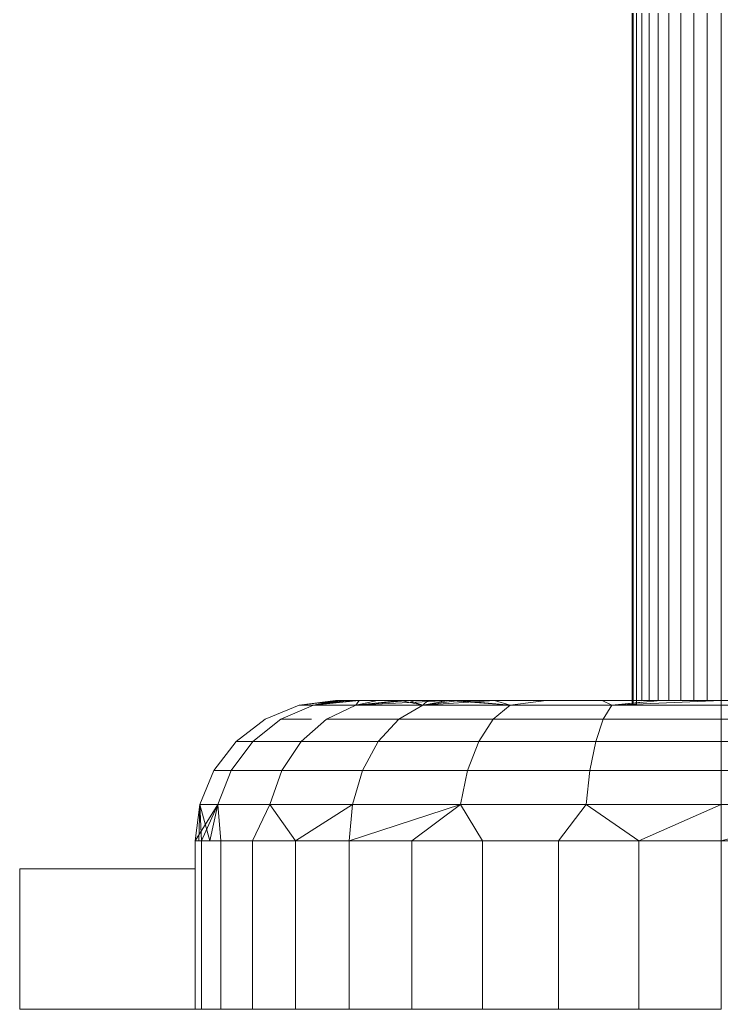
# Model space of a CAD drawing. Header units: centimetres. Extents: x -13467 to 3766, y -437 to 1921.
# Drawn here: x -7532.79 to -7527.79, y 94.03 to 101.08 of the extents above; entities that cross this region are included whole.
import ezdxf

# ---------------------------------------------------------------- set-up
doc = ezdxf.new("R2010")
doc.units = ezdxf.units.CM
doc.layers.add('M-EQPM', color=7, linetype='Continuous', lineweight=9)

# ---------------------------------------------------------------- blocks, each defined once
blk = doc.blocks.new('EQ-02-004 - EQ-02-004_dwg_Agrupar_771-1526235-Sección 1-1')
at = {"layer": 'M-EQPM', "color": 136, "true_color": 0x007f7f}
for p, q in [((-7528.4294, 105.0294), (-7528.4294, 96.1953)), ((-7528.4294, 96.1953), (-7528.4294, 105.0294)), ((-7528.4294, 96.1953), (-7528.4294, 105.0294)), ((-7528.4216, 105.0294), (-7528.4216, 96.1953)), ((-7528.3984, 105.0294), (-7528.3984, 96.1953)), ((-7528.3983, 105.0294), (-7528.3983, 96.1953)), ((-7528.3983, 105.0294), (-7528.3983, 96.1953)), ((-7528.3602, 105.0294), (-7528.3602, 96.2294)), ((-7528.3602, 96.2294), (-7528.3602, 105.0294)), ((-7528.3602, 96.2294), (-7528.3602, 105.0294)), ((-7528.3081, 105.0294), (-7528.3081, 96.2294)), ((-7528.2434, 105.0294), (-7528.2434, 96.2294)), ((-7528.1677, 105.0294), (-7528.1677, 96.2294)), ((-7528.0827, 105.0294), (-7528.0827, 96.2294)), ((-7527.9906, 105.0294), (-7527.9906, 96.2294)), ((-7527.9906, 105.0294), (-7527.9906, 96.2294)), ((-7527.9906, 105.0294), (-7527.9906, 96.2294)), ((-7527.8937, 105.0294), (-7527.8937, 96.2294)), ((-7527.8937, 96.2294), (-7527.8937, 105.0294)), ((-7527.8937, 96.2294), (-7527.8937, 105.0294)), ((-7527.7944, 105.0294), (-7527.7944, 96.2294)), ((-7527.7944, 105.0294), (-7527.7944, 96.2294)), ((-7532.7944, 94.0294), (-7532.7944, 95.0294)), ((-7531.5444, 95.0294), (-7532.7944, 95.0294)), ((-7532.7944, 94.0294), (-7532.7944, 95.0294)), ((-7531.5444, 95.0294), (-7532.7944, 95.0294)), ((-7532.7944, 94.0294), (-7531.5444, 94.0294)), ((-7532.7944, 94.0294), (-7531.5444, 94.0294))]:
    blk.add_line(p, q, dxfattribs=at)
at = {"layer": 'M-EQPM', "color": 136, "true_color": 0x007f7f, "flags": 128}
for points in [[(-7528.4216, 96.1953), (-7528.4216, 105.0294)], [(-7528.3081, 96.2294), (-7528.3081, 105.0294)], [(-7528.2434, 96.2294), (-7528.2434, 105.0294)], [(-7528.1676, 96.2294), (-7528.1676, 105.0294)], [(-7528.0827, 96.2294), (-7528.0827, 105.0294)]]:
    blk.add_lwpolyline(points, close=True, dxfattribs=at)
blk.add_lwpolyline([(-7531.5444, 95.0294), (-7532.7944, 95.0294), (-7532.7944, 94.0294), (-7531.5444, 94.0294)], dxfattribs=at)
blk = doc.blocks.new('EQ-02-004 - EQ-02-004_dwg_Agrupar_786-1526236-Sección 1-1')
at = {"layer": 'M-EQPM', "color": 136, "true_color": 0x007f7f}
for p, q in [((-7531.0444, 96.0954), (-7530.8032, 96.1953)), ((-7530.9337, 96.0954), (-7530.7007, 96.1953)), ((-7530.9337, 96.0954), (-7530.7007, 96.1953)), ((-7530.8032, 96.1953), (-7530.5444, 96.2294)), ((-7530.8032, 96.1953), (-7530.5106, 96.2294)), ((-7530.8032, 96.1953), (-7530.5253, 96.2294)), ((-7530.8032, 96.1953), (-7530.7007, 96.1953)), ((-7530.8032, 96.1953), (-7530.7007, 96.1953)), ((-7530.7007, 96.1953), (-7530.5106, 96.2294)), ((-7530.7007, 96.1953), (-7530.4098, 96.2294)), ((-7530.7007, 96.1953), (-7530.3745, 96.2294)), ((-7530.7007, 96.1953), (-7530.4684, 96.2294)), ((-7530.7007, 96.1953), (-7530.5253, 96.2294)), ((-7530.7007, 96.1953), (-7530.4001, 96.1953)), ((-7530.4001, 96.1953), (-7530.7007, 96.1953)), ((-7530.609, 96.0954), (-7530.4001, 96.1953)), ((-7530.609, 96.0954), (-7530.4001, 96.1953)), ((-7530.5106, 96.2294), (-7530.5444, 96.2294)), ((-7530.5444, 96.2294), (-7530.5253, 96.2294)), ((-7530.3745, 96.2294), (-7530.5253, 96.2294)), ((-7530.4684, 96.2294), (-7530.5253, 96.2294)), ((-7530.5106, 96.2294), (-7530.4098, 96.2294)), ((-7530.3745, 96.2294), (-7530.4684, 96.2294)), ((-7530.4098, 96.2294), (-7530.2447, 96.2294)), ((-7530.4001, 96.1953), (-7530.2447, 96.2294)), ((-7530.4001, 96.1953), (-7530.0192, 96.2294)), ((-7530.4001, 96.1953), (-7529.739, 96.2294)), ((-7530.4001, 96.1953), (-7530.0809, 96.2294)), ((-7530.4001, 96.1953), (-7530.2447, 96.2294)), ((-7530.4001, 96.1953), (-7530.3745, 96.2294)), ((-7530.4001, 96.1953), (-7529.922, 96.1953)), ((-7529.922, 96.1953), (-7530.4001, 96.1953)), ((-7530.2447, 96.2294), (-7530.3745, 96.2294)), ((-7530.2447, 96.2294), (-7530.0192, 96.2294)), ((-7530.0809, 96.2294), (-7530.2447, 96.2294)), ((-7529.6611, 96.2294), (-7530.0809, 96.2294)), ((-7529.8855, 96.2294), (-7530.0809, 96.2294)), ((-7529.922, 96.1953), (-7530.0809, 96.2294)), ((-7530.0192, 96.2294), (-7529.739, 96.2294)), ((-7529.922, 96.1953), (-7529.739, 96.2294)), ((-7529.922, 96.1953), (-7529.4108, 96.2294)), ((-7529.922, 96.1953), (-7529.6611, 96.2294)), ((-7529.922, 96.1953), (-7529.8855, 96.2294)), ((-7529.922, 96.1953), (-7529.8855, 96.2294)), ((-7529.6611, 96.2294), (-7529.8855, 96.2294)), ((-7529.739, 96.2294), (-7529.4108, 96.2294)), ((-7529.4108, 96.2294), (-7529.6611, 96.2294)), ((-7529.2988, 96.1953), (-7529.6611, 96.2294)), ((-7529.4108, 96.2294), (-7529.0429, 96.2294)), ((-7529.0429, 96.2294), (-7529.4108, 96.2294)), ((-7529.2988, 96.1953), (-7529.4108, 96.2294)), ((-7529.2988, 96.1953), (-7529.4108, 96.2294)), ((-7529.2988, 96.1953), (-7529.0429, 96.2294)), ((-7529.2988, 96.1953), (-7529.0429, 96.2294)), ((-7529.0429, 96.2294), (-7528.6442, 96.2294)), ((-7528.6442, 96.2294), (-7529.0429, 96.2294)), ((-7528.6442, 96.2294), (-7528.3984, 96.2294)), ((-7528.3984, 96.2294), (-7528.6442, 96.2294)), ((-7528.5732, 96.1953), (-7528.6442, 96.2294)), ((-7528.5732, 96.1953), (-7528.6442, 96.2294)), ((-7528.5732, 96.1953), (-7528.3984, 96.2124)), ((-7528.5732, 96.1953), (-7528.3984, 96.2124)), ((-7528.5732, 96.1953), (-7528.3984, 96.203)), ((-7528.3984, 96.2124), (-7528.5731, 96.1953)), ((-7528.3984, 96.2124), (-7528.5731, 96.1953)), ((-7531.2515, 95.9365), (-7531.0444, 96.0954)), ((-7530.9337, 96.0954), (-7530.714, 96.0954)), ((-7530.714, 96.0954), (-7530.9337, 96.0954)), ((-7530.9337, 96.0954), (-7530.714, 96.0954)), ((-7530.9337, 96.0954), (-7530.714, 96.0954)), ((-7530.9337, 96.0954), (-7530.714, 96.0954)), ((-7531.4104, 95.7294), (-7531.2515, 95.9365)), ((-7531.2515, 95.9365), (-7531.1337, 95.9365)), ((-7531.2515, 95.9365), (-7531.1337, 95.9365)), ((-7531.5103, 95.4882), (-7531.4104, 95.7294)), ((-7531.4104, 95.7294), (-7531.2872, 95.7294)), ((-7531.4104, 95.7294), (-7531.2872, 95.7294)), ((-7531.5103, 95.4882), (-7531.5444, 95.2294)), ((-7531.3837, 95.4882), (-7531.5444, 95.2294)), ((-7531.3837, 95.4882), (-7531.5444, 95.2294)), ((-7531.5103, 95.4882), (-7531.5184, 95.2294)), ((-7531.3837, 95.4882), (-7531.5103, 95.4882)), ((-7531.5103, 95.4882), (-7531.3837, 95.4882)), ((-7531.5103, 95.4882), (-7531.4408, 95.2294)), ((-7531.3837, 95.4882), (-7531.4982, 95.2294)), ((-7531.3837, 95.4882), (-7531.4982, 95.2294)), ((-7531.4982, 95.2294), (-7531.3837, 95.4882)), ((-7531.3837, 95.4882), (-7531.4408, 95.2294)), ((-7531.3837, 95.4882), (-7531.4408, 95.2294))]:
    blk.add_line(p, q, dxfattribs=at)
at = {"layer": 'M-EQPM', "color": 136, "true_color": 0x007f7f, "flags": 128}
for points in [[(-7530.9337, 96.0954), (-7530.7007, 96.1953), (-7530.8032, 96.1953), (-7531.0444, 96.0954), (-7530.8032, 96.1953), (-7530.7007, 96.1953), (-7530.3744, 96.2294), (-7530.2447, 96.2294)], [(-7530.714, 96.0954), (-7530.9337, 96.0954), (-7530.7007, 96.1953), (-7530.8032, 96.1953), (-7530.5253, 96.2294), (-7530.8032, 96.1953), (-7530.5444, 96.2294), (-7530.5253, 96.2294), (-7530.5444, 96.2294), (-7530.5105, 96.2294), (-7530.4098, 96.2294), (-7530.7007, 96.1953), (-7530.5105, 96.2294), (-7530.5444, 96.2294), (-7530.8032, 96.1953), (-7530.5105, 96.2294), (-7530.8032, 96.1953), (-7530.7007, 96.1953)], [(-7529.922, 96.1953), (-7530.0809, 96.2294), (-7530.4001, 96.1953), (-7530.7007, 96.1953), (-7530.9337, 96.0954)], [(-7530.3744, 96.2294), (-7530.7007, 96.1953), (-7530.4684, 96.2294), (-7530.3744, 96.2294), (-7530.2447, 96.2294), (-7530.4001, 96.1953), (-7530.3744, 96.2294), (-7530.4001, 96.1953), (-7530.7007, 96.1953), (-7530.9337, 96.0954)], [(-7530.5253, 96.2294), (-7530.4684, 96.2294), (-7530.7007, 96.1953), (-7530.5253, 96.2294), (-7530.7007, 96.1953)], [(-7529.922, 96.1953), (-7530.4001, 96.1953), (-7530.609, 96.0954)], [(-7530.609, 96.0954), (-7530.4001, 96.1953), (-7529.922, 96.1953)], [(-7530.2447, 96.2294), (-7530.4098, 96.2294), (-7530.2447, 96.2294), (-7530.4001, 96.1953), (-7529.922, 96.1953)], [(-7530.0192, 96.2294), (-7529.7389, 96.2294), (-7530.4001, 96.1953), (-7529.7389, 96.2294), (-7529.922, 96.1953)], [(-7529.922, 96.1953), (-7530.4001, 96.1953), (-7530.0192, 96.2294)], [(-7530.2447, 96.2294), (-7530.0192, 96.2294), (-7530.4001, 96.1953), (-7530.2447, 96.2294), (-7530.0192, 96.2294), (-7529.7389, 96.2294), (-7529.4108, 96.2294), (-7529.0429, 96.2294), (-7529.2988, 96.1953), (-7529.4108, 96.2294), (-7529.7389, 96.2294), (-7529.922, 96.1953), (-7529.4108, 96.2294), (-7529.922, 96.1953)], [(-7530.0809, 96.2294), (-7530.4001, 96.1953), (-7530.2447, 96.2294), (-7530.0809, 96.2294), (-7530.2447, 96.2294)], [(-7529.8855, 96.2294), (-7529.6611, 96.2294), (-7529.922, 96.1953), (-7529.8855, 96.2294), (-7530.0809, 96.2294), (-7529.922, 96.1953)], [(-7529.2988, 96.1953), (-7529.6611, 96.2294), (-7529.922, 96.1953)], [(-7529.6611, 96.2294), (-7529.4108, 96.2294), (-7529.6611, 96.2294), (-7529.2988, 96.1953)], [(-7528.5731, 96.1953), (-7528.6442, 96.2294), (-7529.0429, 96.2294), (-7528.6442, 96.2294), (-7528.3984, 96.2294)], [(-7528.3984, 96.2124), (-7528.5731, 96.1953), (-7528.6442, 96.2294), (-7528.3984, 96.2294)], [(-7528.5731, 96.1953), (-7528.6442, 96.2294), (-7528.3984, 96.2294)], [(-7528.3984, 96.2124), (-7528.5731, 96.1953), (-7528.6442, 96.2294), (-7528.3984, 96.2294)], [(-7531.1337, 95.9365), (-7531.2515, 95.9365), (-7531.4104, 95.7294), (-7531.2515, 95.9365), (-7531.1337, 95.9365)], [(-7531.1337, 95.9365), (-7531.2515, 95.9365), (-7531.1337, 95.9365)], [(-7531.2872, 95.7294), (-7531.4104, 95.7294), (-7531.5103, 95.4882), (-7531.4104, 95.7294), (-7531.2872, 95.7294)], [(-7531.2872, 95.7294), (-7531.4104, 95.7294), (-7531.2872, 95.7294)], [(-7531.5444, 95.2294), (-7531.5103, 95.4882), (-7531.5184, 95.2294)], [(-7531.3837, 95.4882), (-7531.5103, 95.4882), (-7531.5444, 95.2294), (-7531.3837, 95.4882)], [(-7531.4408, 95.2294), (-7531.3837, 95.4882), (-7531.5103, 95.4882), (-7531.5184, 95.2294)], [(-7531.3837, 95.4882), (-7531.5103, 95.4882), (-7531.3837, 95.4882)]]:
    blk.add_lwpolyline(points, dxfattribs=at)
for points in [[(-7530.609, 96.0954), (-7530.4001, 96.1953), (-7530.7007, 96.1953), (-7530.4098, 96.2294), (-7530.5105, 96.2294), (-7530.7007, 96.1953), (-7530.4001, 96.1953)], [(-7529.2988, 96.1953), (-7529.4108, 96.2294), (-7529.0429, 96.2294)], [(-7529.2988, 96.1953), (-7529.4108, 96.2294), (-7529.0429, 96.2294), (-7528.6442, 96.2294), (-7529.0429, 96.2294)], [(-7529.4108, 96.2294), (-7529.0429, 96.2294), (-7529.2988, 96.1953)], [(-7528.3984, 96.203), (-7528.5731, 96.1953)], [(-7531.0444, 96.0954), (-7531.2515, 95.9365)], [(-7531.4408, 95.2294), (-7531.5103, 95.4882)]]:
    blk.add_lwpolyline(points, close=True, dxfattribs=at)
blk = doc.blocks.new('EQ-02-004 - EQ-02-004_dwg_Agrupar_789-1526237-Sección 1-1')
at = {"layer": 'M-EQPM', "color": 136, "true_color": 0x007f7f}
for p, q in [((-7531.0444, 96.0954), (-7530.8032, 96.1953)), ((-7530.9337, 96.0954), (-7530.7007, 96.1953)), ((-7530.9337, 96.0954), (-7530.7007, 96.1953)), ((-7530.8032, 96.1953), (-7530.5444, 96.2294)), ((-7530.8032, 96.1953), (-7530.5106, 96.2294)), ((-7530.8032, 96.1953), (-7530.5253, 96.2294)), ((-7530.8032, 96.1953), (-7530.7007, 96.1953)), ((-7530.8032, 96.1953), (-7530.7007, 96.1953)), ((-7530.7007, 96.1953), (-7530.5106, 96.2294)), ((-7530.7007, 96.1953), (-7530.4098, 96.2294)), ((-7530.7007, 96.1953), (-7530.3745, 96.2294)), ((-7530.7007, 96.1953), (-7530.4684, 96.2294)), ((-7530.7007, 96.1953), (-7530.5253, 96.2294)), ((-7530.7007, 96.1953), (-7530.4001, 96.1953)), ((-7530.4001, 96.1953), (-7530.7007, 96.1953)), ((-7530.609, 96.0954), (-7530.4001, 96.1953)), ((-7530.609, 96.0954), (-7530.4001, 96.1953)), ((-7530.5106, 96.2294), (-7530.5444, 96.2294)), ((-7530.5444, 96.2294), (-7530.5253, 96.2294)), ((-7530.3745, 96.2294), (-7530.5253, 96.2294)), ((-7530.4684, 96.2294), (-7530.5253, 96.2294)), ((-7530.5106, 96.2294), (-7530.4098, 96.2294)), ((-7530.3745, 96.2294), (-7530.4684, 96.2294)), ((-7530.4098, 96.2294), (-7530.2447, 96.2294)), ((-7530.4001, 96.1953), (-7530.2447, 96.2294)), ((-7530.4001, 96.1953), (-7530.0192, 96.2294)), ((-7530.4001, 96.1953), (-7529.739, 96.2294)), ((-7530.4001, 96.1953), (-7530.0809, 96.2294)), ((-7530.4001, 96.1953), (-7530.2447, 96.2294)), ((-7530.4001, 96.1953), (-7530.3745, 96.2294)), ((-7530.4001, 96.1953), (-7529.922, 96.1953)), ((-7529.922, 96.1953), (-7530.4001, 96.1953)), ((-7530.2447, 96.2294), (-7530.3745, 96.2294)), ((-7530.2447, 96.2294), (-7530.0192, 96.2294)), ((-7530.0809, 96.2294), (-7530.2447, 96.2294)), ((-7529.6611, 96.2294), (-7530.0809, 96.2294)), ((-7529.8855, 96.2294), (-7530.0809, 96.2294)), ((-7529.922, 96.1953), (-7530.0809, 96.2294)), ((-7530.0192, 96.2294), (-7529.739, 96.2294)), ((-7529.922, 96.1953), (-7529.739, 96.2294)), ((-7529.922, 96.1953), (-7529.4108, 96.2294)), ((-7529.922, 96.1953), (-7529.6611, 96.2294)), ((-7529.922, 96.1953), (-7529.8855, 96.2294)), ((-7529.922, 96.1953), (-7529.8855, 96.2294)), ((-7529.6611, 96.2294), (-7529.8855, 96.2294)), ((-7529.739, 96.2294), (-7529.4108, 96.2294)), ((-7529.4108, 96.2294), (-7529.6611, 96.2294)), ((-7529.2988, 96.1953), (-7529.6611, 96.2294)), ((-7529.4108, 96.2294), (-7529.0429, 96.2294)), ((-7529.0429, 96.2294), (-7529.4108, 96.2294)), ((-7529.2988, 96.1953), (-7529.4108, 96.2294)), ((-7529.2988, 96.1953), (-7529.4108, 96.2294)), ((-7529.2988, 96.1953), (-7529.0429, 96.2294)), ((-7529.2988, 96.1953), (-7529.0429, 96.2294)), ((-7529.0429, 96.2294), (-7528.6442, 96.2294)), ((-7528.6442, 96.2294), (-7529.0429, 96.2294)), ((-7528.6442, 96.2294), (-7528.3984, 96.2294)), ((-7528.3984, 96.2294), (-7528.6442, 96.2294)), ((-7528.5732, 96.1953), (-7528.6442, 96.2294)), ((-7528.5732, 96.1953), (-7528.6442, 96.2294)), ((-7528.5732, 96.1953), (-7528.3984, 96.2124)), ((-7528.5732, 96.1953), (-7528.3984, 96.2124)), ((-7528.5732, 96.1953), (-7528.3984, 96.203)), ((-7528.3984, 96.2124), (-7528.5731, 96.1953)), ((-7528.3984, 96.2124), (-7528.5731, 96.1953)), ((-7531.2515, 95.9365), (-7531.0444, 96.0954)), ((-7530.9337, 96.0954), (-7530.714, 96.0954)), ((-7530.714, 96.0954), (-7530.9337, 96.0954)), ((-7530.9337, 96.0954), (-7530.714, 96.0954)), ((-7530.9337, 96.0954), (-7530.714, 96.0954)), ((-7530.9337, 96.0954), (-7530.714, 96.0954)), ((-7531.4104, 95.7294), (-7531.2515, 95.9365)), ((-7531.2515, 95.9365), (-7531.1337, 95.9365)), ((-7531.2515, 95.9365), (-7531.1337, 95.9365)), ((-7531.5103, 95.4882), (-7531.4104, 95.7294)), ((-7531.4104, 95.7294), (-7531.2872, 95.7294)), ((-7531.4104, 95.7294), (-7531.2872, 95.7294)), ((-7531.5103, 95.4882), (-7531.5444, 95.2294)), ((-7531.3837, 95.4882), (-7531.5444, 95.2294)), ((-7531.3837, 95.4882), (-7531.5444, 95.2294)), ((-7531.5103, 95.4882), (-7531.5184, 95.2294)), ((-7531.3837, 95.4882), (-7531.5103, 95.4882)), ((-7531.5103, 95.4882), (-7531.3837, 95.4882)), ((-7531.5103, 95.4882), (-7531.4408, 95.2294)), ((-7531.3837, 95.4882), (-7531.4982, 95.2294)), ((-7531.3837, 95.4882), (-7531.4982, 95.2294)), ((-7531.4982, 95.2294), (-7531.3837, 95.4882)), ((-7531.3837, 95.4882), (-7531.4408, 95.2294)), ((-7531.3837, 95.4882), (-7531.4408, 95.2294))]:
    blk.add_line(p, q, dxfattribs=at)
at = {"layer": 'M-EQPM', "color": 136, "true_color": 0x007f7f, "flags": 128}
for points in [[(-7530.9337, 96.0954), (-7530.7007, 96.1953), (-7530.8032, 96.1953), (-7531.0444, 96.0954), (-7530.8032, 96.1953), (-7530.7007, 96.1953), (-7530.3744, 96.2294), (-7530.2447, 96.2294)], [(-7530.714, 96.0954), (-7530.9337, 96.0954), (-7530.7007, 96.1953), (-7530.8032, 96.1953), (-7530.5253, 96.2294), (-7530.8032, 96.1953), (-7530.5444, 96.2294), (-7530.5253, 96.2294), (-7530.5444, 96.2294), (-7530.5105, 96.2294), (-7530.4098, 96.2294), (-7530.7007, 96.1953), (-7530.5105, 96.2294), (-7530.5444, 96.2294), (-7530.8032, 96.1953), (-7530.5105, 96.2294), (-7530.8032, 96.1953), (-7530.7007, 96.1953)], [(-7529.922, 96.1953), (-7530.0809, 96.2294), (-7530.4001, 96.1953), (-7530.7007, 96.1953), (-7530.9337, 96.0954)], [(-7530.3744, 96.2294), (-7530.7007, 96.1953), (-7530.4684, 96.2294), (-7530.3744, 96.2294), (-7530.2447, 96.2294), (-7530.4001, 96.1953), (-7530.3744, 96.2294), (-7530.4001, 96.1953), (-7530.7007, 96.1953), (-7530.9337, 96.0954)], [(-7530.5253, 96.2294), (-7530.4684, 96.2294), (-7530.7007, 96.1953), (-7530.5253, 96.2294), (-7530.7007, 96.1953)], [(-7529.922, 96.1953), (-7530.4001, 96.1953), (-7530.609, 96.0954)], [(-7530.609, 96.0954), (-7530.4001, 96.1953), (-7529.922, 96.1953)], [(-7530.2447, 96.2294), (-7530.4098, 96.2294), (-7530.2447, 96.2294), (-7530.4001, 96.1953), (-7529.922, 96.1953)], [(-7530.0192, 96.2294), (-7529.7389, 96.2294), (-7530.4001, 96.1953), (-7529.7389, 96.2294), (-7529.922, 96.1953)], [(-7529.922, 96.1953), (-7530.4001, 96.1953), (-7530.0192, 96.2294)], [(-7530.2447, 96.2294), (-7530.0192, 96.2294), (-7530.4001, 96.1953), (-7530.2447, 96.2294), (-7530.0192, 96.2294), (-7529.7389, 96.2294), (-7529.4108, 96.2294), (-7529.0429, 96.2294), (-7529.2988, 96.1953), (-7529.4108, 96.2294), (-7529.7389, 96.2294), (-7529.922, 96.1953), (-7529.4108, 96.2294), (-7529.922, 96.1953)], [(-7530.0809, 96.2294), (-7530.4001, 96.1953), (-7530.2447, 96.2294), (-7530.0809, 96.2294), (-7530.2447, 96.2294)], [(-7529.8855, 96.2294), (-7529.6611, 96.2294), (-7529.922, 96.1953), (-7529.8855, 96.2294), (-7530.0809, 96.2294), (-7529.922, 96.1953)], [(-7529.2988, 96.1953), (-7529.6611, 96.2294), (-7529.922, 96.1953)], [(-7529.6611, 96.2294), (-7529.4108, 96.2294), (-7529.6611, 96.2294), (-7529.2988, 96.1953)], [(-7528.5731, 96.1953), (-7528.6442, 96.2294), (-7529.0429, 96.2294), (-7528.6442, 96.2294), (-7528.3984, 96.2294)], [(-7528.3984, 96.2124), (-7528.5731, 96.1953), (-7528.6442, 96.2294), (-7528.3984, 96.2294)], [(-7528.5731, 96.1953), (-7528.6442, 96.2294), (-7528.3984, 96.2294)], [(-7528.3984, 96.2124), (-7528.5731, 96.1953), (-7528.6442, 96.2294), (-7528.3984, 96.2294)], [(-7531.1337, 95.9365), (-7531.2515, 95.9365), (-7531.4104, 95.7294), (-7531.2515, 95.9365), (-7531.1337, 95.9365)], [(-7531.1337, 95.9365), (-7531.2515, 95.9365), (-7531.1337, 95.9365)], [(-7531.2872, 95.7294), (-7531.4104, 95.7294), (-7531.5103, 95.4882), (-7531.4104, 95.7294), (-7531.2872, 95.7294)], [(-7531.2872, 95.7294), (-7531.4104, 95.7294), (-7531.2872, 95.7294)], [(-7531.5444, 95.2294), (-7531.5103, 95.4882), (-7531.5184, 95.2294)], [(-7531.3837, 95.4882), (-7531.5103, 95.4882), (-7531.5444, 95.2294), (-7531.3837, 95.4882)], [(-7531.4408, 95.2294), (-7531.3837, 95.4882), (-7531.5103, 95.4882), (-7531.5184, 95.2294)], [(-7531.3837, 95.4882), (-7531.5103, 95.4882), (-7531.3837, 95.4882)]]:
    blk.add_lwpolyline(points, dxfattribs=at)
for points in [[(-7530.609, 96.0954), (-7530.4001, 96.1953), (-7530.7007, 96.1953), (-7530.4098, 96.2294), (-7530.5105, 96.2294), (-7530.7007, 96.1953), (-7530.4001, 96.1953)], [(-7529.2988, 96.1953), (-7529.4108, 96.2294), (-7529.0429, 96.2294)], [(-7529.2988, 96.1953), (-7529.4108, 96.2294), (-7529.0429, 96.2294), (-7528.6442, 96.2294), (-7529.0429, 96.2294)], [(-7529.4108, 96.2294), (-7529.0429, 96.2294), (-7529.2988, 96.1953)], [(-7528.3984, 96.203), (-7528.5731, 96.1953)], [(-7531.0444, 96.0954), (-7531.2515, 95.9365)], [(-7531.4408, 95.2294), (-7531.5103, 95.4882)]]:
    blk.add_lwpolyline(points, close=True, dxfattribs=at)
blk = doc.blocks.new('EQ-02-004 - EQ-02-004_dwg_Agrupar_898-1526238-Sección 1-1')
at = {"layer": 'M-EQPM', "color": 136, "true_color": 0x007f7f}
for p, q in [((-7531.0444, 96.0954), (-7530.8032, 96.1953)), ((-7530.9337, 96.0954), (-7530.7007, 96.1953)), ((-7530.9337, 96.0954), (-7530.7007, 96.1953)), ((-7530.8032, 96.1953), (-7530.5444, 96.2294)), ((-7530.8032, 96.1953), (-7530.5106, 96.2294)), ((-7530.7007, 96.1953), (-7530.8032, 96.1953)), ((-7530.8032, 96.1953), (-7530.7007, 96.1953)), ((-7530.7007, 96.1953), (-7530.4098, 96.2294)), ((-7530.7007, 96.1953), (-7530.5444, 96.2294)), ((-7530.7007, 96.1953), (-7530.5106, 96.2294)), ((-7530.7007, 96.1953), (-7530.5106, 96.2294)), ((-7530.7007, 96.1953), (-7530.4098, 96.2294)), ((-7530.4001, 96.1953), (-7530.7007, 96.1953)), ((-7530.7007, 96.1953), (-7530.4001, 96.1953)), ((-7530.609, 96.0954), (-7530.4001, 96.1953)), ((-7530.609, 96.0954), (-7530.4001, 96.1953)), ((-7530.5106, 96.2294), (-7530.5444, 96.2294)), ((-7530.5444, 96.2294), (-7530.5106, 96.2294)), ((-7530.4098, 96.2294), (-7530.5106, 96.2294)), ((-7530.5106, 96.2294), (-7530.4098, 96.2294)), ((-7530.2447, 96.2294), (-7530.4098, 96.2294)), ((-7530.4098, 96.2294), (-7530.2447, 96.2294)), ((-7530.4001, 96.1953), (-7530.0192, 96.2294)), ((-7530.4001, 96.1953), (-7530.2447, 96.2294)), ((-7530.4001, 96.1953), (-7530.2447, 96.2294)), ((-7530.4001, 96.1953), (-7530.0192, 96.2294)), ((-7530.4001, 96.1953), (-7529.739, 96.2294)), ((-7529.922, 96.1953), (-7530.4001, 96.1953)), ((-7530.4001, 96.1953), (-7529.922, 96.1953)), ((-7530.0192, 96.2294), (-7530.2447, 96.2294)), ((-7530.2447, 96.2294), (-7530.0192, 96.2294)), ((-7530.0925, 96.0954), (-7529.922, 96.1953)), ((-7530.0925, 96.0954), (-7529.922, 96.1953)), ((-7529.922, 96.1953), (-7530.0925, 96.0954)), ((-7529.739, 96.2294), (-7530.0192, 96.2294)), ((-7530.0192, 96.2294), (-7529.739, 96.2294)), ((-7529.922, 96.1953), (-7530.0192, 96.2294)), ((-7529.922, 96.1953), (-7529.739, 96.2294)), ((-7529.922, 96.1953), (-7529.739, 96.2294)), ((-7529.922, 96.1953), (-7529.4108, 96.2294)), ((-7529.922, 96.1953), (-7529.2988, 96.1953)), ((-7529.4108, 96.2294), (-7529.739, 96.2294)), ((-7529.739, 96.2294), (-7529.4108, 96.2294)), ((-7529.2988, 96.1953), (-7529.739, 96.2294)), ((-7529.4194, 96.0954), (-7529.2988, 96.1953)), ((-7529.4194, 96.0954), (-7529.2988, 96.1953)), ((-7529.4194, 96.0954), (-7529.2988, 96.1953)), ((-7529.0429, 96.2294), (-7529.4108, 96.2294)), ((-7529.4108, 96.2294), (-7529.0429, 96.2294)), ((-7529.2988, 96.1953), (-7529.4108, 96.2294)), ((-7529.2988, 96.1953), (-7529.4108, 96.2294)), ((-7529.2988, 96.1953), (-7529.0429, 96.2294)), ((-7529.2988, 96.1953), (-7529.0429, 96.2294)), ((-7529.2988, 96.1953), (-7528.5732, 96.1953)), ((-7528.6442, 96.2294), (-7529.0429, 96.2294)), ((-7529.0429, 96.2294), (-7528.6442, 96.2294)), ((-7528.3602, 96.2294), (-7528.6442, 96.2294)), ((-7528.6442, 96.2294), (-7528.2246, 96.2294)), ((-7528.5732, 96.1953), (-7528.6442, 96.2294)), ((-7528.5732, 96.1953), (-7528.6442, 96.2294)), ((-7528.5731, 96.1953), (-7528.6356, 96.0954)), ((-7528.5731, 96.1953), (-7528.6356, 96.0954)), ((-7528.6355, 96.0954), (-7528.5732, 96.1953)), ((-7528.5732, 96.1953), (-7528.2246, 96.2294)), ((-7528.5732, 96.1953), (-7527.7944, 96.2294)), ((-7528.5732, 96.1953), (-7528.3602, 96.2161)), ((-7528.5732, 96.1953), (-7527.7944, 96.1953)), ((-7528.5731, 96.1953), (-7528.3602, 96.2161)), ((-7528.4216, 96.2294), (-7528.4294, 96.2294)), ((-7528.4294, 96.2294), (-7528.4216, 96.2294)), ((-7528.3984, 96.2294), (-7528.4216, 96.2294)), ((-7528.3984, 96.2294), (-7528.4216, 96.2294)), ((-7528.3602, 96.2294), (-7528.3984, 96.2294)), ((-7528.3602, 96.2294), (-7528.3984, 96.2294)), ((-7528.3602, 96.2294), (-7528.3983, 96.2294)), ((-7528.3081, 96.2294), (-7528.3602, 96.2294)), ((-7528.2434, 96.2294), (-7528.3081, 96.2294)), ((-7528.1677, 96.2294), (-7528.2434, 96.2294)), ((-7528.2246, 96.2294), (-7527.7944, 96.2294)), ((-7528.0827, 96.2294), (-7528.1677, 96.2294)), ((-7527.9906, 96.2294), (-7528.0827, 96.2294)), ((-7527.8937, 96.2294), (-7527.9906, 96.2294)), ((-7527.8937, 96.2294), (-7527.9906, 96.2294)), ((-7527.7944, 96.2294), (-7527.8937, 96.2294)), ((-7527.8937, 96.2294), (-7527.7944, 96.2294)), ((-7531.2515, 95.9365), (-7531.0444, 96.0954)), ((-7531.1337, 95.9365), (-7530.9337, 96.0954)), ((-7530.714, 96.0954), (-7530.9337, 96.0954)), ((-7530.9337, 96.0954), (-7530.714, 96.0954)), ((-7530.714, 96.0954), (-7530.9337, 96.0954)), ((-7530.9337, 96.0954), (-7530.714, 96.0954)), ((-7530.7883, 95.9365), (-7530.609, 96.0954)), ((-7530.609, 96.0954), (-7530.0925, 96.0954)), ((-7530.2389, 95.9365), (-7530.0925, 96.0954)), ((-7530.0925, 96.0954), (-7529.4194, 96.0954)), ((-7530.0925, 96.0954), (-7529.4194, 96.0954)), ((-7529.523, 95.9365), (-7529.4194, 96.0954)), ((-7529.5229, 95.9365), (-7529.4194, 96.0954)), ((-7529.4194, 96.0954), (-7528.6355, 96.0954)), ((-7528.6892, 95.9365), (-7528.6355, 96.0954)), ((-7528.6355, 96.0954), (-7527.7944, 96.0954)), ((-7531.4104, 95.7294), (-7531.2515, 95.9365)), ((-7531.2872, 95.7294), (-7531.1337, 95.9365)), ((-7531.1337, 95.9365), (-7531.2515, 95.9365)), ((-7531.2515, 95.9365), (-7531.1337, 95.9365)), ((-7531.1337, 95.9365), (-7530.7883, 95.9365)), ((-7530.926, 95.7294), (-7530.7883, 95.9365)), ((-7530.7883, 95.9365), (-7530.2389, 95.9365)), ((-7530.3513, 95.7294), (-7530.2389, 95.9365)), ((-7530.2389, 95.9365), (-7529.5229, 95.9365)), ((-7529.6024, 95.7294), (-7529.5229, 95.9365)), ((-7529.5229, 95.9365), (-7528.6892, 95.9365)), ((-7528.7303, 95.7294), (-7528.6892, 95.9365)), ((-7528.6892, 95.9365), (-7527.7944, 95.9365)), ((-7527.7944, 95.9365), (-7526.8997, 95.9365)), ((-7527.7944, 95.9365), (-7526.8997, 95.9365)), ((-7531.5103, 95.4882), (-7531.4104, 95.7294)), ((-7531.2872, 95.7294), (-7531.4104, 95.7294)), ((-7531.4104, 95.7294), (-7531.2872, 95.7294)), ((-7531.3837, 95.4882), (-7531.2872, 95.7294)), ((-7531.2872, 95.7294), (-7530.926, 95.7294)), ((-7530.926, 95.7294), (-7531.0125, 95.4882)), ((-7531.0125, 95.4882), (-7530.926, 95.7294)), ((-7531.0125, 95.4882), (-7530.926, 95.7294)), ((-7530.926, 95.7294), (-7530.3513, 95.7294)), ((-7530.3513, 95.7294), (-7530.422, 95.4882)), ((-7530.3513, 95.7294), (-7529.6024, 95.7294)), ((-7529.6024, 95.7294), (-7529.6523, 95.4882)), ((-7529.6024, 95.7294), (-7528.7303, 95.7294)), ((-7529.6024, 95.7294), (-7528.7303, 95.7294)), ((-7529.6024, 95.7294), (-7528.7303, 95.7294)), ((-7528.7303, 95.7294), (-7528.7562, 95.4882)), ((-7528.7303, 95.7294), (-7528.7562, 95.4882)), ((-7528.7303, 95.7294), (-7528.7562, 95.4882)), ((-7528.7303, 95.7294), (-7527.7944, 95.7294)), ((-7526.8585, 95.7294), (-7527.7944, 95.7294)), ((-7531.5103, 95.4882), (-7531.5444, 95.2294)), ((-7531.5444, 95.2294), (-7531.3837, 95.4882)), ((-7531.3837, 95.4882), (-7531.5103, 95.4882)), ((-7531.5103, 95.4882), (-7531.4982, 95.2294)), ((-7531.5103, 95.4882), (-7531.3837, 95.4882)), ((-7531.3837, 95.4882), (-7531.4982, 95.2294)), ((-7531.3837, 95.4882), (-7531.4982, 95.2294)), ((-7531.4982, 95.2294), (-7531.3837, 95.4882)), ((-7531.3837, 95.4882), (-7531.4982, 95.2294)), ((-7531.3608, 95.2294), (-7531.3837, 95.4882)), ((-7531.3837, 95.4882), (-7531.0125, 95.4882)), ((-7531.3837, 95.4882), (-7531.3609, 95.2294)), ((-7531.0125, 95.4882), (-7531.1357, 95.2294)), ((-7531.1357, 95.2294), (-7531.0125, 95.4882)), ((-7531.0125, 95.4882), (-7530.422, 95.4882)), ((-7531.0125, 95.4882), (-7530.8282, 95.2294)), ((-7530.8282, 95.2294), (-7531.0125, 95.4882)), ((-7530.422, 95.4882), (-7530.8282, 95.2294)), ((-7530.422, 95.4882), (-7530.4461, 95.2294)), ((-7530.4461, 95.2294), (-7529.6523, 95.4882)), ((-7530.4461, 95.2294), (-7530.422, 95.4882)), ((-7530.4461, 95.2294), (-7530.422, 95.4882)), ((-7530.422, 95.4882), (-7529.6523, 95.4882)), ((-7529.6523, 95.4882), (-7529.9986, 95.2294)), ((-7529.4969, 95.2294), (-7529.6524, 95.4882)), ((-7529.4969, 95.2294), (-7529.6524, 95.4882)), ((-7529.6523, 95.4882), (-7529.4969, 95.2294)), ((-7529.6523, 95.4882), (-7528.7562, 95.4882)), ((-7529.6523, 95.4882), (-7528.7562, 95.4882)), ((-7528.7562, 95.4882), (-7529.6523, 95.4882)), ((-7528.7562, 95.4882), (-7528.9532, 95.2294)), ((-7528.7562, 95.4882), (-7528.9532, 95.2294)), ((-7528.7562, 95.4882), (-7527.7944, 95.4882)), ((-7528.7562, 95.4882), (-7528.381, 95.2294)), ((-7528.381, 95.2294), (-7528.7562, 95.4882)), ((-7527.7944, 95.4882), (-7528.381, 95.2294)), ((-7531.5444, 95.2294), (-7531.5444, 94.0294)), ((-7531.5444, 95.2294), (-7531.4982, 95.2294)), ((-7531.3608, 95.2294), (-7531.4982, 95.2294)), ((-7531.4982, 95.2294), (-7531.4982, 94.0294)), ((-7531.3609, 95.2294), (-7531.3609, 94.0294)), ((-7531.3608, 95.2294), (-7531.1357, 95.2294)), ((-7531.3608, 95.2294), (-7531.3608, 94.0294)), ((-7531.3608, 95.2294), (-7531.1357, 95.2294)), ((-7531.1357, 95.2294), (-7531.3608, 95.2294)), ((-7531.1357, 95.2294), (-7530.8282, 95.2294)), ((-7531.1357, 95.2294), (-7531.1357, 94.0294)), ((-7531.1357, 94.0294), (-7531.1357, 95.2294)), ((-7530.4461, 95.2294), (-7530.8282, 95.2294)), ((-7530.8282, 95.2294), (-7530.8282, 94.0294)), ((-7530.8282, 95.2294), (-7530.8282, 94.0294)), ((-7530.4461, 95.2294), (-7529.9986, 95.2294)), ((-7530.4461, 95.2294), (-7530.4461, 94.0294)), ((-7530.4461, 94.0294), (-7530.4461, 95.2294)), ((-7529.9986, 95.2294), (-7529.4969, 95.2294)), ((-7529.9986, 95.2294), (-7529.9986, 94.0294)), ((-7529.4969, 95.2294), (-7528.9532, 95.2294)), ((-7529.4969, 95.2294), (-7529.4969, 94.0294)), ((-7528.9532, 95.2294), (-7528.381, 95.2294)), ((-7528.9532, 95.2294), (-7528.9532, 94.0294)), ((-7528.9532, 95.2294), (-7528.381, 95.2294)), ((-7528.381, 95.2294), (-7527.7944, 95.2294)), ((-7528.381, 95.2294), (-7528.381, 94.0294)), ((-7527.7944, 95.2294), (-7528.381, 95.2294)), ((-7528.381, 95.2294), (-7527.7944, 95.2294)), ((-7527.7944, 94.0294), (-7527.7944, 95.2294)), ((-7531.4982, 94.0294), (-7531.5444, 94.0294)), ((-7531.5444, 94.0294), (-7531.4982, 94.0294)), ((-7531.3608, 94.0294), (-7531.4982, 94.0294)), ((-7531.1357, 94.0294), (-7531.3608, 94.0294)), ((-7531.3608, 94.0294), (-7531.1357, 94.0294)), ((-7531.3608, 94.0294), (-7531.1357, 94.0294)), ((-7530.8282, 94.0294), (-7531.1357, 94.0294)), ((-7530.4461, 94.0294), (-7530.8282, 94.0294)), ((-7530.8282, 94.0294), (-7530.4461, 94.0294)), ((-7530.8282, 94.0294), (-7530.4461, 94.0294)), ((-7529.9986, 94.0294), (-7530.4461, 94.0294)), ((-7530.4461, 94.0294), (-7529.9986, 94.0294)), ((-7529.4969, 94.0294), (-7529.9986, 94.0294)), ((-7528.9532, 94.0294), (-7529.4969, 94.0294)), ((-7528.381, 94.0294), (-7528.9532, 94.0294)), ((-7528.381, 94.0294), (-7527.7944, 94.0294)), ((-7528.381, 94.0294), (-7527.7944, 94.0294))]:
    blk.add_line(p, q, dxfattribs=at)
at = {"layer": 'M-EQPM', "color": 136, "true_color": 0x007f7f, "flags": 128}
for points in [[(-7529.922, 96.1953), (-7530.0192, 96.2294), (-7529.922, 96.1953), (-7529.7389, 96.2294), (-7530.0192, 96.2294), (-7530.2447, 96.2294), (-7530.4098, 96.2294), (-7530.7007, 96.1953), (-7530.8032, 96.1953), (-7531.0444, 96.0954), (-7531.2515, 95.9365), (-7531.1337, 95.9365), (-7531.2872, 95.7294), (-7530.926, 95.7294)], [(-7531.0444, 96.0954), (-7530.8032, 96.1953), (-7530.5105, 96.2294), (-7530.7007, 96.1953), (-7530.4001, 96.1953), (-7530.609, 96.0954), (-7530.0925, 96.0954), (-7530.2389, 95.9365)], [(-7529.2988, 96.1953), (-7529.7389, 96.2294), (-7529.4108, 96.2294), (-7529.7389, 96.2294), (-7530.0192, 96.2294), (-7530.2447, 96.2294), (-7530.4001, 96.1953), (-7530.0192, 96.2294), (-7530.4001, 96.1953), (-7530.7007, 96.1953), (-7530.9337, 96.0954)], [(-7530.9337, 96.0954), (-7530.7007, 96.1953), (-7530.4001, 96.1953), (-7530.2447, 96.2294), (-7530.4098, 96.2294), (-7530.5105, 96.2294), (-7530.7007, 96.1953), (-7530.4098, 96.2294), (-7530.5105, 96.2294), (-7530.5444, 96.2294), (-7530.7007, 96.1953), (-7530.5444, 96.2294), (-7530.8032, 96.1953), (-7530.7007, 96.1953), (-7530.9337, 96.0954), (-7530.714, 96.0954)], [(-7530.714, 96.0954), (-7530.9337, 96.0954), (-7530.7007, 96.1953), (-7530.8032, 96.1953), (-7530.7007, 96.1953), (-7530.5105, 96.2294), (-7530.5444, 96.2294), (-7530.5105, 96.2294), (-7530.5444, 96.2294), (-7530.8032, 96.1953), (-7530.5105, 96.2294)], [(-7530.5105, 96.2294), (-7530.4098, 96.2294), (-7530.7007, 96.1953), (-7530.4001, 96.1953), (-7530.609, 96.0954), (-7530.0925, 96.0954), (-7530.2389, 95.9365)], [(-7530.609, 96.0954), (-7530.4001, 96.1953), (-7529.922, 96.1953)], [(-7530.609, 96.0954), (-7530.4001, 96.1953), (-7529.922, 96.1953)], [(-7529.922, 96.1953), (-7530.4001, 96.1953), (-7530.2447, 96.2294), (-7530.4098, 96.2294), (-7530.2447, 96.2294)], [(-7530.2447, 96.2294), (-7530.0192, 96.2294), (-7530.4001, 96.1953), (-7529.922, 96.1953)], [(-7529.2988, 96.1953), (-7529.922, 96.1953), (-7529.7389, 96.2294), (-7530.4001, 96.1953), (-7529.7389, 96.2294), (-7530.0192, 96.2294), (-7529.7389, 96.2294), (-7529.4108, 96.2294), (-7529.0429, 96.2294), (-7529.2988, 96.1953), (-7529.4108, 96.2294), (-7529.2988, 96.1953), (-7528.5732, 96.1953)], [(-7529.922, 96.1953), (-7529.7389, 96.2294), (-7529.2988, 96.1953)], [(-7529.2988, 96.1953), (-7529.922, 96.1953), (-7529.4108, 96.2294), (-7529.922, 96.1953), (-7529.7389, 96.2294), (-7529.4108, 96.2294), (-7529.0429, 96.2294), (-7529.2988, 96.1953), (-7528.5732, 96.1953)], [(-7529.0429, 96.2294), (-7529.4108, 96.2294), (-7529.2988, 96.1953)], [(-7529.2988, 96.1953), (-7529.0429, 96.2294), (-7528.6442, 96.2294), (-7529.0429, 96.2294)], [(-7526.9533, 96.0954), (-7527.7944, 96.0954), (-7527.7944, 96.1953), (-7528.5731, 96.1953), (-7528.6442, 96.2294), (-7529.0429, 96.2294), (-7528.6442, 96.2294), (-7528.2246, 96.2294), (-7528.5731, 96.1953), (-7527.7944, 96.1953), (-7527.0157, 96.1953), (-7526.9532, 96.0954), (-7526.1694, 96.0954)], [(-7528.3602, 96.2294), (-7528.6442, 96.2294), (-7528.5731, 96.1953), (-7528.3602, 96.2161)], [(-7528.3602, 96.2294), (-7528.6442, 96.2294), (-7528.5731, 96.1953)], [(-7526.9533, 96.0954), (-7527.7944, 96.0954), (-7527.7944, 96.1953), (-7527.7944, 96.2294), (-7528.5731, 96.1953), (-7527.7944, 96.2294), (-7528.2246, 96.2294), (-7528.5731, 96.1953), (-7528.6442, 96.2294), (-7528.2246, 96.2294), (-7527.7944, 96.2294), (-7527.3642, 96.2294), (-7526.9446, 96.2294), (-7527.0157, 96.1953), (-7527.3642, 96.2294), (-7527.7944, 96.2294), (-7527.7944, 96.1953)], [(-7528.3602, 96.2294), (-7528.3983, 96.2294), (-7528.4216, 96.2294), (-7528.4294, 96.2294), (-7528.4216, 96.2294), (-7528.3983, 96.2294), (-7528.3602, 96.2294), (-7528.3081, 96.2294), (-7528.2434, 96.2294), (-7528.1676, 96.2294), (-7528.0827, 96.2294), (-7527.9906, 96.2294), (-7527.8937, 96.2294), (-7527.7944, 96.2294), (-7527.6951, 96.2294)], [(-7528.4294, 96.2294), (-7528.4216, 96.2294), (-7528.3983, 96.2294), (-7528.3602, 96.2294)], [(-7528.4294, 96.2294), (-7528.4216, 96.2294), (-7528.3983, 96.2294)], [(-7528.2434, 96.2294), (-7528.3081, 96.2294), (-7528.3602, 96.2294)], [(-7528.2434, 96.2294), (-7528.1676, 96.2294), (-7528.0827, 96.2294), (-7527.9906, 96.2294)], [(-7527.5061, 96.2294), (-7527.5982, 96.2294), (-7527.6951, 96.2294), (-7527.7944, 96.2294)], [(-7526.1694, 96.0954), (-7526.9532, 96.0954), (-7527.0157, 96.1953), (-7527.7944, 96.1953)], [(-7531.0444, 96.0954), (-7531.2515, 95.9365), (-7531.1337, 95.9365), (-7531.2872, 95.7294), (-7531.3837, 95.4882), (-7531.0125, 95.4882)], [(-7530.926, 95.7294), (-7530.7883, 95.9365), (-7531.1337, 95.9365), (-7530.9337, 96.0954)], [(-7530.926, 95.7294), (-7530.7883, 95.9365), (-7531.1337, 95.9365), (-7530.9337, 96.0954)], [(-7530.609, 96.0954), (-7530.7883, 95.9365), (-7530.2389, 95.9365), (-7530.3513, 95.7294)], [(-7530.3513, 95.7294), (-7530.2389, 95.9365), (-7530.7883, 95.9365), (-7530.609, 96.0954)], [(-7529.523, 95.9365), (-7529.4194, 96.0954), (-7530.0925, 96.0954)], [(-7529.4194, 96.0954), (-7528.6356, 96.0954), (-7528.6892, 95.9365)], [(-7528.6892, 95.9365), (-7528.6356, 96.0954), (-7529.4194, 96.0954)], [(-7528.6355, 96.0954), (-7527.7944, 96.0954), (-7527.7944, 95.9365)], [(-7528.6355, 96.0954), (-7527.7944, 96.0954), (-7527.7944, 95.9365)], [(-7531.1337, 95.9365), (-7531.2515, 95.9365), (-7531.4104, 95.7294), (-7531.5103, 95.4882), (-7531.3837, 95.4882), (-7531.2872, 95.7294), (-7531.4104, 95.7294), (-7531.2872, 95.7294)], [(-7530.926, 95.7294), (-7531.2872, 95.7294), (-7531.4104, 95.7294), (-7531.2515, 95.9365), (-7531.1337, 95.9365)], [(-7530.2389, 95.9365), (-7529.523, 95.9365), (-7529.6024, 95.7294)], [(-7530.2389, 95.9365), (-7529.523, 95.9365), (-7529.6024, 95.7294)], [(-7528.7303, 95.7294), (-7528.6892, 95.9365), (-7529.5229, 95.9365)], [(-7528.7303, 95.7294), (-7528.6892, 95.9365), (-7529.5229, 95.9365)], [(-7528.6892, 95.9365), (-7527.7944, 95.9365), (-7527.7944, 95.7294)], [(-7527.7944, 95.7294), (-7527.7944, 95.9365), (-7528.6892, 95.9365)], [(-7531.3837, 95.4882), (-7531.5103, 95.4882), (-7531.4104, 95.7294), (-7531.2872, 95.7294)], [(-7530.926, 95.7294), (-7530.3513, 95.7294), (-7530.422, 95.4882), (-7531.0125, 95.4882)], [(-7530.422, 95.4882), (-7530.3513, 95.7294), (-7530.926, 95.7294)], [(-7530.3513, 95.7294), (-7529.6024, 95.7294), (-7529.6524, 95.4882), (-7530.422, 95.4882)], [(-7529.6524, 95.4882), (-7529.6024, 95.7294), (-7530.3513, 95.7294)], [(-7528.7562, 95.4882), (-7527.7944, 95.4882), (-7527.7944, 95.7294), (-7528.7303, 95.7294)], [(-7527.7944, 95.7294), (-7526.8585, 95.7294), (-7526.8327, 95.4882), (-7527.7944, 95.4882), (-7527.7944, 95.7294), (-7528.7303, 95.7294)], [(-7531.4982, 94.0294), (-7531.5444, 94.0294), (-7531.5444, 95.2294), (-7531.4982, 95.2294), (-7531.3837, 95.4882)], [(-7531.3609, 95.2294), (-7531.4982, 95.2294), (-7531.4982, 94.0294), (-7531.3609, 94.0294), (-7531.3609, 95.2294), (-7531.4982, 95.2294), (-7531.5444, 95.2294), (-7531.3837, 95.4882)], [(-7531.3837, 95.4882), (-7531.5444, 95.2294), (-7531.5103, 95.4882), (-7531.3837, 95.4882)], [(-7531.4982, 95.2294), (-7531.5103, 95.4882), (-7531.5444, 95.2294)], [(-7531.3837, 95.4882), (-7531.5103, 95.4882), (-7531.4982, 95.2294)], [(-7531.3837, 95.4882), (-7531.4982, 95.2294), (-7531.4982, 94.0294), (-7531.3609, 94.0294)], [(-7531.0125, 95.4882), (-7531.3837, 95.4882), (-7531.3609, 95.2294)], [(-7531.0125, 95.4882), (-7531.1357, 95.2294), (-7530.8282, 95.2294), (-7530.8282, 94.0294)], [(-7530.422, 95.4882), (-7530.8282, 95.2294), (-7530.422, 95.4882), (-7531.0125, 95.4882), (-7530.8282, 95.2294)], [(-7529.9986, 95.2294), (-7530.4461, 95.2294), (-7529.6524, 95.4882), (-7530.4461, 95.2294)], [(-7530.422, 95.4882), (-7529.6524, 95.4882), (-7529.9986, 95.2294), (-7529.9986, 94.0294), (-7529.4969, 94.0294)], [(-7529.6524, 95.4882), (-7529.9986, 95.2294), (-7529.4969, 95.2294)], [(-7528.7562, 95.4882), (-7528.9532, 95.2294), (-7529.4969, 95.2294)], [(-7528.381, 95.2294), (-7527.7944, 95.4882), (-7528.7562, 95.4882), (-7528.381, 95.2294), (-7528.381, 94.0294)], [(-7528.381, 94.0294), (-7527.7944, 94.0294), (-7527.7944, 95.2294), (-7527.2078, 95.2294), (-7526.6356, 95.2294), (-7526.8326, 95.4882)], [(-7527.7944, 95.2294), (-7527.7944, 95.4882), (-7528.381, 95.2294)], [(-7526.6356, 94.0294), (-7526.6356, 95.2294), (-7527.2078, 95.2294), (-7527.7944, 95.2294), (-7526.8327, 95.4882), (-7527.7944, 95.2294)], [(-7527.7944, 95.2294), (-7527.7944, 95.4882), (-7526.8327, 95.4882), (-7527.2078, 95.2294), (-7527.2078, 94.0294), (-7526.6356, 94.0294), (-7526.0919, 94.0294), (-7526.0919, 95.2294), (-7526.6356, 95.2294), (-7526.6356, 94.0294), (-7526.0919, 94.0294)], [(-7531.5444, 95.2294), (-7531.5444, 94.0294), (-7531.4982, 94.0294)], [(-7531.1357, 94.0294), (-7530.8282, 94.0294), (-7531.1357, 94.0294), (-7531.1357, 95.2294), (-7530.8282, 95.2294)], [(-7529.9986, 94.0294), (-7530.4461, 94.0294), (-7530.4461, 95.2294), (-7529.9986, 95.2294)], [(-7529.4969, 94.0294), (-7529.9986, 94.0294), (-7529.9986, 95.2294), (-7529.4969, 95.2294)], [(-7528.9532, 94.0294), (-7528.9532, 95.2294), (-7529.4969, 95.2294), (-7529.4969, 94.0294), (-7528.9532, 94.0294), (-7528.381, 94.0294), (-7528.9532, 94.0294), (-7528.9532, 95.2294)], [(-7529.4969, 95.2294), (-7529.4969, 94.0294), (-7528.9532, 94.0294)], [(-7528.9532, 95.2294), (-7528.381, 95.2294), (-7528.381, 94.0294)]]:
    blk.add_lwpolyline(points, dxfattribs=at)
for points in [[(-7530.5105, 96.2294), (-7530.7007, 96.1953), (-7530.4098, 96.2294)], [(-7530.0192, 96.2294), (-7530.2447, 96.2294), (-7530.4001, 96.1953)], [(-7529.4108, 96.2294), (-7529.0429, 96.2294), (-7529.2988, 96.1953)], [(-7530.4461, 95.2294), (-7530.8282, 95.2294)]]:
    blk.add_lwpolyline(points, close=True, dxfattribs=at)
blk = doc.blocks.new('EQ-02-004 - EQ-02-004_dwg_Agrupar_895-1526240-Sección 1-1')
at = {"layer": 'M-EQPM', "color": 136, "true_color": 0x007f7f}
for p, q in [((-7531.0444, 96.0954), (-7530.8032, 96.1953)), ((-7530.9337, 96.0954), (-7530.7007, 96.1953)), ((-7530.9337, 96.0954), (-7530.7007, 96.1953)), ((-7530.8032, 96.1953), (-7530.5444, 96.2294)), ((-7530.8032, 96.1953), (-7530.5106, 96.2294)), ((-7530.7007, 96.1953), (-7530.8032, 96.1953)), ((-7530.8032, 96.1953), (-7530.7007, 96.1953)), ((-7530.7007, 96.1953), (-7530.4098, 96.2294)), ((-7530.7007, 96.1953), (-7530.5444, 96.2294)), ((-7530.7007, 96.1953), (-7530.5106, 96.2294)), ((-7530.7007, 96.1953), (-7530.5106, 96.2294)), ((-7530.7007, 96.1953), (-7530.4098, 96.2294)), ((-7530.4001, 96.1953), (-7530.7007, 96.1953)), ((-7530.7007, 96.1953), (-7530.4001, 96.1953)), ((-7530.609, 96.0954), (-7530.4001, 96.1953)), ((-7530.609, 96.0954), (-7530.4001, 96.1953)), ((-7530.5106, 96.2294), (-7530.5444, 96.2294)), ((-7530.5444, 96.2294), (-7530.5106, 96.2294)), ((-7530.4098, 96.2294), (-7530.5106, 96.2294)), ((-7530.5106, 96.2294), (-7530.4098, 96.2294)), ((-7530.2447, 96.2294), (-7530.4098, 96.2294)), ((-7530.4098, 96.2294), (-7530.2447, 96.2294)), ((-7530.4001, 96.1953), (-7530.0192, 96.2294)), ((-7530.4001, 96.1953), (-7530.2447, 96.2294)), ((-7530.4001, 96.1953), (-7530.2447, 96.2294)), ((-7530.4001, 96.1953), (-7530.0192, 96.2294)), ((-7530.4001, 96.1953), (-7529.739, 96.2294)), ((-7529.922, 96.1953), (-7530.4001, 96.1953)), ((-7530.4001, 96.1953), (-7529.922, 96.1953)), ((-7530.0192, 96.2294), (-7530.2447, 96.2294)), ((-7530.2447, 96.2294), (-7530.0192, 96.2294)), ((-7529.739, 96.2294), (-7530.0192, 96.2294)), ((-7530.0192, 96.2294), (-7529.739, 96.2294)), ((-7529.922, 96.1953), (-7530.0192, 96.2294)), ((-7529.922, 96.1953), (-7529.739, 96.2294)), ((-7529.922, 96.1953), (-7529.739, 96.2294)), ((-7529.922, 96.1953), (-7529.4108, 96.2294)), ((-7529.4108, 96.2294), (-7529.739, 96.2294)), ((-7529.739, 96.2294), (-7529.4108, 96.2294)), ((-7529.2988, 96.1953), (-7529.739, 96.2294)), ((-7529.0429, 96.2294), (-7529.4108, 96.2294)), ((-7529.4108, 96.2294), (-7529.0429, 96.2294)), ((-7529.2988, 96.1953), (-7529.4108, 96.2294)), ((-7529.2988, 96.1953), (-7529.4108, 96.2294)), ((-7529.2988, 96.1953), (-7529.0429, 96.2294)), ((-7529.2988, 96.1953), (-7529.0429, 96.2294)), ((-7528.6442, 96.2294), (-7529.0429, 96.2294)), ((-7529.0429, 96.2294), (-7528.6442, 96.2294)), ((-7528.3602, 96.2294), (-7528.6442, 96.2294)), ((-7528.6442, 96.2294), (-7528.3602, 96.2294)), ((-7528.5732, 96.1953), (-7528.6442, 96.2294)), ((-7528.5732, 96.1953), (-7528.6442, 96.2294)), ((-7528.5732, 96.1953), (-7528.3602, 96.2161)), ((-7528.5732, 96.1953), (-7528.3602, 96.2161)), ((-7528.5732, 96.1953), (-7528.3602, 96.2046)), ((-7528.5731, 96.1953), (-7528.3602, 96.2161)), ((-7528.3602, 96.2161), (-7528.5731, 96.1953)), ((-7528.4216, 96.2294), (-7528.4294, 96.2294)), ((-7528.4294, 96.2294), (-7528.4216, 96.2294)), ((-7528.3984, 96.2294), (-7528.4216, 96.2294)), ((-7528.3984, 96.2294), (-7528.4216, 96.2294)), ((-7528.3602, 96.2294), (-7528.3984, 96.2294)), ((-7528.3602, 96.2294), (-7528.3984, 96.2294)), ((-7528.3602, 96.2294), (-7528.3983, 96.2294)), ((-7531.2515, 95.9365), (-7531.0444, 96.0954)), ((-7530.714, 96.0954), (-7530.9337, 96.0954)), ((-7530.9337, 96.0954), (-7530.714, 96.0954)), ((-7530.714, 96.0954), (-7530.9337, 96.0954)), ((-7530.9337, 96.0954), (-7530.714, 96.0954)), ((-7531.4104, 95.7294), (-7531.2515, 95.9365)), ((-7531.1337, 95.9365), (-7531.2515, 95.9365)), ((-7531.2515, 95.9365), (-7531.1337, 95.9365)), ((-7531.5103, 95.4882), (-7531.4104, 95.7294)), ((-7531.2872, 95.7294), (-7531.4104, 95.7294)), ((-7531.4104, 95.7294), (-7531.2872, 95.7294)), ((-7531.5103, 95.4882), (-7531.5444, 95.2294)), ((-7531.5444, 95.2294), (-7531.3837, 95.4882)), ((-7531.5444, 95.2294), (-7531.3837, 95.4882)), ((-7531.3837, 95.4882), (-7531.5103, 95.4882)), ((-7531.5103, 95.4882), (-7531.4982, 95.2294)), ((-7531.5103, 95.4882), (-7531.3837, 95.4882)), ((-7531.3837, 95.4882), (-7531.4982, 95.2294)), ((-7531.3837, 95.4882), (-7531.4982, 95.2294)), ((-7531.4982, 95.2294), (-7531.3837, 95.4882)), ((-7531.3837, 95.4882), (-7531.4982, 95.2294)), ((-7531.4982, 95.2294), (-7531.3837, 95.4882)), ((-7531.3837, 95.4882), (-7531.4982, 95.2294))]:
    blk.add_line(p, q, dxfattribs=at)
at = {"layer": 'M-EQPM', "color": 136, "true_color": 0x007f7f, "flags": 128}
for points in [[(-7529.922, 96.1953), (-7530.0192, 96.2294), (-7529.922, 96.1953), (-7529.7389, 96.2294), (-7530.0192, 96.2294), (-7530.2447, 96.2294), (-7530.4098, 96.2294), (-7530.7007, 96.1953), (-7530.8032, 96.1953), (-7531.0444, 96.0954), (-7531.2515, 95.9365), (-7531.1337, 95.9365)], [(-7531.0444, 96.0954), (-7530.8032, 96.1953), (-7530.5105, 96.2294), (-7530.7007, 96.1953), (-7530.4001, 96.1953), (-7530.609, 96.0954)], [(-7529.2988, 96.1953), (-7529.7389, 96.2294), (-7529.4108, 96.2294), (-7529.7389, 96.2294), (-7530.0192, 96.2294), (-7530.2447, 96.2294), (-7530.4001, 96.1953), (-7530.0192, 96.2294), (-7530.4001, 96.1953), (-7530.7007, 96.1953), (-7530.9337, 96.0954)], [(-7530.9337, 96.0954), (-7530.7007, 96.1953), (-7530.4001, 96.1953), (-7530.2447, 96.2294), (-7530.4098, 96.2294), (-7530.5105, 96.2294), (-7530.7007, 96.1953), (-7530.4098, 96.2294), (-7530.5105, 96.2294), (-7530.5444, 96.2294), (-7530.7007, 96.1953), (-7530.5444, 96.2294), (-7530.8032, 96.1953), (-7530.7007, 96.1953), (-7530.9337, 96.0954), (-7530.714, 96.0954)], [(-7530.714, 96.0954), (-7530.9337, 96.0954), (-7530.7007, 96.1953), (-7530.8032, 96.1953), (-7530.7007, 96.1953), (-7530.5105, 96.2294), (-7530.5444, 96.2294), (-7530.5105, 96.2294), (-7530.5444, 96.2294), (-7530.8032, 96.1953), (-7530.5105, 96.2294)], [(-7530.5105, 96.2294), (-7530.4098, 96.2294), (-7530.7007, 96.1953), (-7530.4001, 96.1953), (-7530.609, 96.0954)], [(-7530.609, 96.0954), (-7530.4001, 96.1953), (-7529.922, 96.1953)], [(-7530.609, 96.0954), (-7530.4001, 96.1953), (-7529.922, 96.1953)], [(-7529.922, 96.1953), (-7530.4001, 96.1953), (-7530.2447, 96.2294), (-7530.4098, 96.2294), (-7530.2447, 96.2294)], [(-7530.2447, 96.2294), (-7530.0192, 96.2294), (-7530.4001, 96.1953), (-7529.922, 96.1953)], [(-7529.922, 96.1953), (-7529.7389, 96.2294), (-7530.4001, 96.1953), (-7529.7389, 96.2294), (-7530.0192, 96.2294), (-7529.7389, 96.2294), (-7529.4108, 96.2294), (-7529.0429, 96.2294), (-7529.2988, 96.1953), (-7529.4108, 96.2294), (-7529.2988, 96.1953)], [(-7529.922, 96.1953), (-7529.7389, 96.2294), (-7529.2988, 96.1953)], [(-7529.922, 96.1953), (-7529.4108, 96.2294), (-7529.922, 96.1953), (-7529.7389, 96.2294), (-7529.4108, 96.2294), (-7529.0429, 96.2294), (-7529.2988, 96.1953)], [(-7529.0429, 96.2294), (-7529.4108, 96.2294), (-7529.2988, 96.1953)], [(-7529.2988, 96.1953), (-7529.0429, 96.2294), (-7528.6442, 96.2294), (-7529.0429, 96.2294)], [(-7528.5731, 96.1953), (-7528.6442, 96.2294), (-7529.0429, 96.2294), (-7528.6442, 96.2294), (-7528.3602, 96.2294)], [(-7528.3602, 96.2294), (-7528.6442, 96.2294), (-7528.5731, 96.1953), (-7528.3602, 96.2161)], [(-7528.3602, 96.2294), (-7528.6442, 96.2294), (-7528.5731, 96.1953)], [(-7528.3602, 96.2161), (-7528.5731, 96.1953), (-7528.6442, 96.2294), (-7528.3602, 96.2294)], [(-7528.3602, 96.2294), (-7528.3983, 96.2294), (-7528.4216, 96.2294), (-7528.4294, 96.2294), (-7528.4216, 96.2294), (-7528.3983, 96.2294), (-7528.3602, 96.2294)], [(-7528.4294, 96.2294), (-7528.4216, 96.2294), (-7528.3983, 96.2294), (-7528.3602, 96.2294)], [(-7528.4294, 96.2294), (-7528.4216, 96.2294), (-7528.3983, 96.2294)], [(-7531.0444, 96.0954), (-7531.2515, 95.9365), (-7531.1337, 95.9365)], [(-7531.1337, 95.9365), (-7531.2515, 95.9365), (-7531.4104, 95.7294), (-7531.5103, 95.4882), (-7531.3837, 95.4882)], [(-7531.2872, 95.7294), (-7531.4104, 95.7294), (-7531.2515, 95.9365), (-7531.1337, 95.9365)], [(-7531.3837, 95.4882), (-7531.5103, 95.4882), (-7531.4104, 95.7294), (-7531.2872, 95.7294)], [(-7531.2872, 95.7294), (-7531.4104, 95.7294), (-7531.2872, 95.7294)], [(-7531.3837, 95.4882), (-7531.5444, 95.2294), (-7531.5103, 95.4882), (-7531.3837, 95.4882)], [(-7531.4982, 95.2294), (-7531.5103, 95.4882), (-7531.5444, 95.2294)], [(-7531.3837, 95.4882), (-7531.5103, 95.4882), (-7531.4982, 95.2294)]]:
    blk.add_lwpolyline(points, dxfattribs=at)
for points in [[(-7530.5105, 96.2294), (-7530.7007, 96.1953), (-7530.4098, 96.2294)], [(-7530.0192, 96.2294), (-7530.2447, 96.2294), (-7530.4001, 96.1953)], [(-7529.4108, 96.2294), (-7529.0429, 96.2294), (-7529.2988, 96.1953)], [(-7528.3602, 96.2046), (-7528.5731, 96.1953)]]:
    blk.add_lwpolyline(points, close=True, dxfattribs=at)
blk = doc.blocks.new('EQ-02-004 - EQ-02-004_dwg-1526208-Sección 1-1')
for name in ['EQ-02-004 - EQ-02-004_dwg_Agrupar_771-1526235-Sección 1-1', 'EQ-02-004 - EQ-02-004_dwg_Agrupar_786-1526236-Sección 1-1', 'EQ-02-004 - EQ-02-004_dwg_Agrupar_789-1526237-Sección 1-1', 'EQ-02-004 - EQ-02-004_dwg_Agrupar_898-1526238-Sección 1-1', 'EQ-02-004 - EQ-02-004_dwg_Agrupar_895-1526240-Sección 1-1']:
    blk.add_blockref(name, (0, 0))
blk = doc.blocks.new('EQ-02-004 - EQ-02-004-1526283-Sección 1-1')
blk.add_blockref('EQ-02-004 - EQ-02-004_dwg-1526208-Sección 1-1', (0, 0))
blk = doc.blocks.new('PQ_RVR_MEP-01_ZZ_ZZ_MO_T_A_rvt-1-Sección 1-1')
at = {"layer": 'M-EQPM', "lineweight": 9}
blk.add_blockref('EQ-02-004 - EQ-02-004-1526283-Sección 1-1', (0, 0), dxfattribs=at)

msp = doc.modelspace()

# ---------------------------------------------------------------- block references
at = {"lineweight": 5}
msp.add_blockref('PQ_RVR_MEP-01_ZZ_ZZ_MO_T_A_rvt-1-Sección 1-1', (0, 0), dxfattribs=at)

doc.saveas('drawing.dxf')
